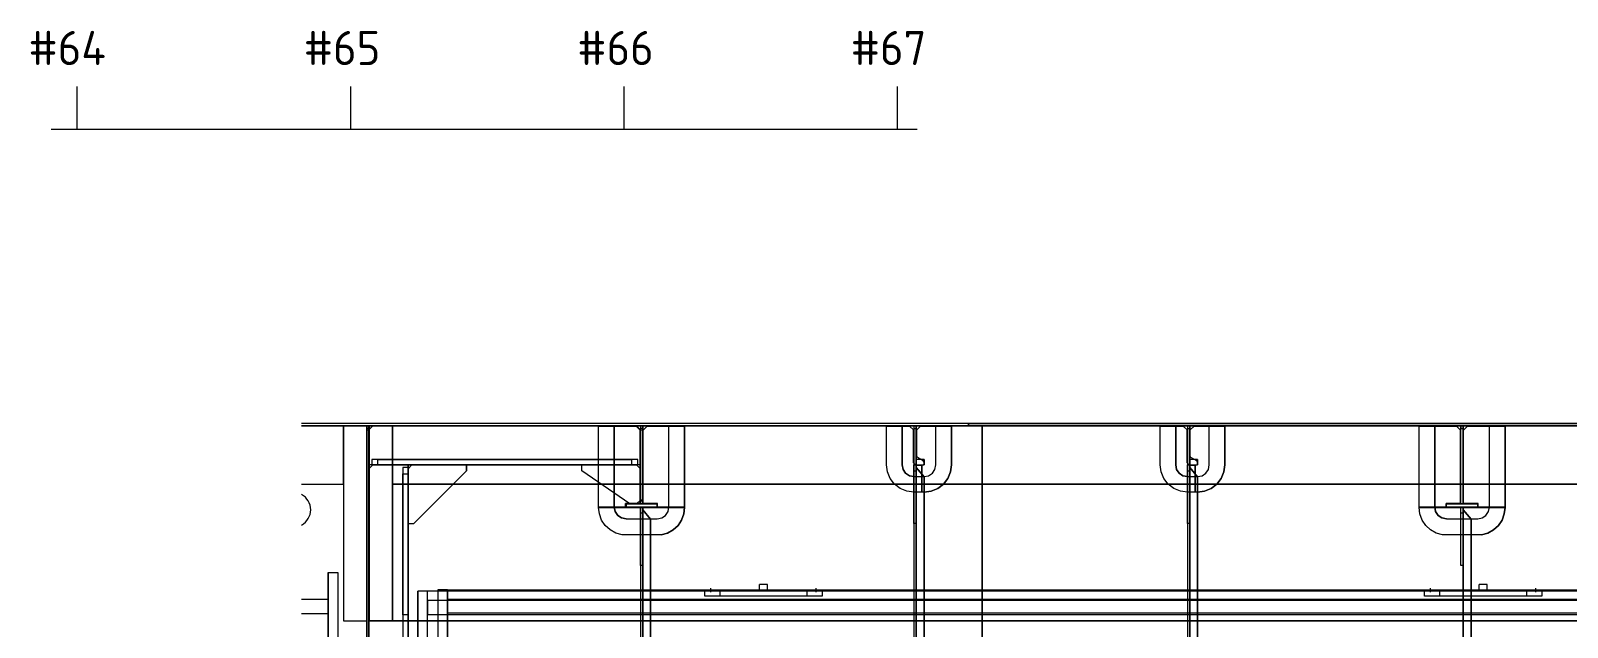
# Model space of a CAD drawing. Header units: millimetres. Extents: x -35117 to 70520, y -28859 to 27816.
# Drawn here: x -23175 to -19242, y -14566 to -13039 of the extents above; entities that cross this region are included whole.
import ezdxf

# ---------------------------------------------------------------- set-up
doc = ezdxf.new("R2010")
doc.units = ezdxf.units.MM
for name, color, linetype in [('-1', 7, 'Continuous'), ('-1102', 7, 'Continuous'), ('-1103', 7, 'Continuous'), ('-1109', 7, 'Continuous'), ('-1113', 7, 'Continuous'), ('-1114', 7, 'Continuous'), ('-1513', 7, 'Continuous'), ('1', 7, 'Continuous')]:
    doc.layers.add(name, color=color, linetype=linetype)
doc.styles.add('Style_GOST_type_B', font='GOST type B')

msp = doc.modelspace()

# ---------------------------------------------------------------- linework, layer by layer
at = {"layer": '-1', "color": 1, "lineweight": 0}
for p, q in [((-23055.893, -13290.641), (-23055.893, -13181.266)), ((-22355.893, -13290.641), (-22355.893, -13181.266)), ((-21655.893, -13290.641), (-21655.893, -13181.266)), ((-20955.893, -13290.641), (-20955.893, -13181.266)), ((-23122.337, -13290.641), (-20906.068, -13290.641))]:
    msp.add_line(p, q, dxfattribs=at)
at = {"layer": '-1102', "color": 3, "lineweight": 0}
for p, q in [((-20774.126, -14044.248), (-22481.432, -14044.248)), ((-20774.126, -14044.248), (-22481.432, -14044.248)), ((-22481.432, -14050.247), (-20774.126, -14050.247)), ((-22481.432, -14050.247), (-20774.126, -14050.247)), ((-22309.13, -14057.318), (-22314.128, -14057.318)), ((-22309.13, -14057.318), (-22314.128, -14057.318)), ((-22309.13, -14050.247), (-22309.13, -14910.248)), ((-22309.13, -14910.248), (-22309.13, -14050.247)), ((-22309.13, -14050.247), (-22309.13, -16644.248)), ((-22309.13, -16644.248), (-22309.13, -14050.247)), ((-22299.126, -14050.247), (-21681.127, -14050.247)), ((-21681.127, -14258.249), (-21681.127, -14050.247)), ((-21608.129, -14057.318), (-21614.128, -14057.318)), ((-21608.129, -14057.318), (-21614.128, -14057.318)), ((-21608.129, -14250.247), (-21608.129, -14050.247)), ((-21608.129, -14050.247), (-21608.129, -14250.247)), ((-21608.129, -14250.247), (-21608.129, -14050.247)), ((-21608.129, -14050.247), (-21608.129, -14250.247)), ((-20944.127, -14150.247), (-20944.127, -14050.247)), ((-20774.126, -14050.247), (-20774.126, -14044.248)), ((-20774.126, -14044.248), (-20774.126, -14050.247)), ((-20774.126, -14050.247), (-20774.126, -14044.248)), ((-20774.126, -14050.247), (-20774.126, -14044.248)), ((-20774.126, -14050.247), (-20774.126, -14044.248)), ((-20774.126, -14044.248), (-16653.234, -14044.248)), ((-20774.126, -14044.248), (-20774.126, -14050.247)), ((-16653.234, -14044.248), (-20774.126, -14044.248)), ((-16653.234, -14050.247), (-20774.126, -14050.247)), ((-20774.126, -14050.247), (-16653.234, -14050.247)), ((-20739.128, -16644.248), (-20739.128, -14050.247)), ((-20739.128, -14050.247), (-20739.128, -16644.248)), ((-20739.128, -14050.247), (-20244.127, -14050.247)), ((-20244.127, -14150.247), (-20244.127, -14050.247)), ((-19581.127, -14258.249), (-19581.127, -14050.247)), ((-19514.128, -14057.318), (-19508.129, -14057.318)), ((-19514.128, -14057.318), (-19508.129, -14057.318)), ((-19508.129, -14050.247), (-19508.129, -14250.247)), ((-19508.129, -14250.247), (-19508.129, -14050.247)), ((-20941.844, -14161.728), (-20944.127, -14150.247)), ((-20241.844, -14161.728), (-20244.127, -14150.247)), ((-20935.338, -14171.46), (-20941.844, -14161.728)), ((-20925.609, -14177.963), (-20935.338, -14171.46)), ((-20914.128, -14180.246), (-20925.609, -14177.963)), ((-20235.338, -14171.46), (-20241.844, -14161.728)), ((-20225.609, -14177.963), (-20235.338, -14171.46)), ((-20214.128, -14180.246), (-20225.609, -14177.963)), ((-21678.844, -14269.73), (-21681.127, -14258.249)), ((-21672.344, -14279.462), (-21678.844, -14269.73)), ((-21608.129, -14243.179), (-21614.128, -14243.179)), ((-21608.129, -14243.179), (-21614.128, -14243.179)), ((-21608.129, -14243.179), (-21614.128, -14243.179)), ((-19578.844, -14269.73), (-19581.127, -14258.249)), ((-19572.344, -14279.462), (-19578.844, -14269.73)), ((-21662.609, -14285.965), (-21672.344, -14279.462)), ((-21651.128, -14288.248), (-21662.609, -14285.965)), ((-19562.609, -14285.965), (-19572.344, -14279.462)), ((-19551.128, -14288.248), (-19562.609, -14285.965))]:
    msp.add_line(p, q, dxfattribs=at)
for points in [[(-22309.13, -14910.248), (-22314.128, -14910.248), (-22314.128, -14050.247), (-22309.13, -14050.247)], [(-22309.13, -14050.247), (-22314.128, -14050.247), (-22314.128, -14057.318)], [(-22309.13, -14050.247), (-22314.128, -14050.247), (-22314.128, -14057.318)], [(-22309.13, -14050.247), (-22314.128, -14050.247), (-22314.128, -16644.248), (-22309.13, -16644.248)], [(-22314.128, -14057.318), (-22314.128, -14060.248), (-22309.13, -14060.248)], [(-22314.128, -14057.318), (-22314.128, -14060.248), (-22309.13, -14060.248)], [(-22309.13, -14050.247), (-22309.13, -14057.318), (-22309.13, -14060.248)], [(-22309.13, -14060.248), (-22309.13, -14057.318), (-22309.13, -14050.247)], [(-22309.13, -14050.247), (-22309.13, -14057.318), (-22309.13, -14060.248)], [(-22309.13, -14060.248), (-22309.13, -14057.318), (-22309.13, -14050.247)], [(-20739.128, -16644.248), (-22309.13, -16644.248), (-22309.13, -14060.248), (-22299.126, -14050.247)], [(-21681.127, -14050.247), (-21681.127, -14258.249), (-21678.844, -14269.73), (-21672.344, -14279.462), (-21662.609, -14285.965), (-21651.128, -14288.248)], [(-21651.128, -14288.248), (-21571.129, -14288.248), (-21559.648, -14285.965), (-21549.913, -14279.462), (-21543.413, -14269.73), (-21541.13, -14258.249), (-21541.13, -14050.247), (-20944.127, -14050.247)], [(-21608.129, -14050.247), (-21614.128, -14050.247), (-21614.128, -14250.247), (-21608.129, -14250.247)], [(-21608.129, -14050.247), (-21614.128, -14050.247), (-21614.128, -14250.247), (-21608.129, -14250.247)], [(-21608.129, -14050.247), (-21614.128, -14050.247), (-21614.128, -14057.318)], [(-21608.129, -14050.247), (-21614.128, -14050.247), (-21614.128, -14057.318)], [(-21614.128, -14057.318), (-21614.128, -14060.248), (-21608.129, -14060.248)], [(-21614.128, -14057.318), (-21614.128, -14060.248), (-21608.129, -14060.248)], [(-21608.129, -14050.247), (-21608.129, -14057.318), (-21608.129, -14060.248)], [(-21608.129, -14060.248), (-21608.129, -14057.318), (-21608.129, -14050.247)], [(-21608.129, -14050.247), (-21608.129, -14057.318), (-21608.129, -14060.248)], [(-21608.129, -14060.248), (-21608.129, -14057.318), (-21608.129, -14050.247)], [(-20944.127, -14050.247), (-20944.127, -14150.247), (-20941.844, -14161.728), (-20935.338, -14171.46), (-20925.609, -14177.963), (-20914.128, -14180.246)], [(-20914.128, -14180.246), (-20888.127, -14180.246), (-20876.647, -14177.963), (-20866.918, -14171.46), (-20860.411, -14161.728), (-20858.129, -14150.247), (-20858.129, -14050.247), (-20739.128, -14050.247)], [(-19169.127, -16644.248), (-20739.128, -16644.248), (-20739.128, -14050.247)], [(-20244.127, -14050.247), (-20244.127, -14150.247), (-20241.844, -14161.728), (-20235.338, -14171.46), (-20225.609, -14177.963), (-20214.128, -14180.246)], [(-20214.128, -14180.246), (-20188.127, -14180.246), (-20176.647, -14177.963), (-20166.918, -14171.46), (-20160.411, -14161.728), (-20158.129, -14150.247), (-20158.129, -14050.247), (-19581.127, -14050.247)], [(-19581.127, -14050.247), (-19581.127, -14258.249), (-19578.844, -14269.73), (-19572.344, -14279.462), (-19562.609, -14285.965), (-19551.128, -14288.248)], [(-19551.128, -14288.248), (-19471.129, -14288.248), (-19459.648, -14285.965), (-19449.913, -14279.462), (-19443.413, -14269.73), (-19441.13, -14258.249), (-19441.13, -14050.247), (-19169.127, -14050.247)], [(-19508.129, -14050.247), (-19514.128, -14050.247), (-19514.128, -14057.318)], [(-19508.129, -14050.247), (-19514.128, -14050.247), (-19514.128, -14057.318)], [(-19508.129, -14250.247), (-19514.128, -14250.247), (-19514.128, -14050.247), (-19508.129, -14050.247)], [(-19508.129, -14050.247), (-19508.129, -14057.318), (-19508.129, -14060.248)], [(-19508.129, -14060.248), (-19508.129, -14057.318), (-19508.129, -14050.247)], [(-19508.129, -14050.247), (-19508.129, -14057.318), (-19508.129, -14060.248)], [(-19508.129, -14060.248), (-19508.129, -14057.318), (-19508.129, -14050.247)], [(-21608.129, -14240.25), (-21614.128, -14240.25), (-21614.128, -14243.179)], [(-21608.129, -14240.25), (-21614.128, -14240.25), (-21614.128, -14243.179)], [(-21608.129, -14240.25), (-21614.128, -14240.25), (-21614.128, -14243.179)], [(-21614.128, -14243.179), (-21614.128, -14250.247), (-21608.129, -14250.247)], [(-21614.128, -14243.179), (-21614.128, -14250.247), (-21608.129, -14250.247)], [(-21614.128, -14243.179), (-21614.128, -14250.247), (-21608.129, -14250.247)], [(-21608.129, -14250.247), (-21608.129, -14243.179), (-21608.129, -14240.25)], [(-21608.129, -14240.25), (-21608.129, -14243.179), (-21608.129, -14250.247)], [(-21608.129, -14250.247), (-21608.129, -14243.179), (-21608.129, -14240.25)], [(-21608.129, -14240.25), (-21608.129, -14243.179), (-21608.129, -14250.247)], [(-21608.129, -14250.247), (-21608.129, -14243.179), (-21608.129, -14240.25)], [(-21608.129, -14240.25), (-21608.129, -14243.179), (-21608.129, -14250.247)], [(-19508.129, -14250.247), (-19508.129, -14243.179), (-19508.129, -14240.25)], [(-19508.129, -14240.25), (-19508.129, -14243.179), (-19508.129, -14250.247)], [(-19508.129, -14250.247), (-19508.129, -14243.179), (-19508.129, -14240.25)], [(-19508.129, -14240.25), (-19508.129, -14243.179), (-19508.129, -14250.247)]]:
    msp.add_lwpolyline(points, dxfattribs=at)
at = {"layer": '-1103', "color": 7, "lineweight": 0}
for p, q in [((-21615.129, -14061.249), (-21625.127, -14051.248)), ((-21625.127, -14051.248), (-21615.129, -14061.249)), ((-21615.129, -14249.246), (-21615.129, -14061.249)), ((-21615.129, -14061.249), (-21615.129, -14249.246)), ((-21501.128, -14258.249), (-21501.128, -14051.248)), ((-21501.128, -14051.248), (-21501.128, -14258.249)), ((-20915.129, -14060.248), (-20925.127, -14051.248)), ((-20925.127, -14051.248), (-20915.129, -14060.248)), ((-20915.129, -14145.249), (-20915.129, -14060.248)), ((-20818.126, -14150.247), (-20818.126, -14051.248)), ((-20215.129, -14060.248), (-20225.127, -14051.248)), ((-20225.127, -14051.248), (-20215.129, -14060.248)), ((-20215.129, -14145.249), (-20215.129, -14060.248)), ((-20118.126, -14150.247), (-20118.126, -14051.248)), ((-19515.129, -14061.249), (-19525.127, -14051.248)), ((-19525.127, -14051.248), (-19515.129, -14061.249)), ((-19515.129, -14249.246), (-19515.129, -14061.249)), ((-19515.129, -14061.249), (-19515.129, -14249.246)), ((-19401.128, -14258.249), (-19401.128, -14051.248)), ((-19401.128, -14051.248), (-19401.128, -14258.249)), ((-20909.13, -14151.248), (-20915.129, -14145.249)), ((-20909.13, -14151.248), (-20894.127, -14151.248)), ((-20894.127, -14220.249), (-20894.127, -14151.248)), ((-20894.127, -14151.248), (-20894.127, -14220.249)), ((-20820.513, -14168.366), (-20818.126, -14150.247)), ((-20209.13, -14151.248), (-20215.129, -14145.249)), ((-20209.13, -14151.248), (-20194.127, -14151.248)), ((-20194.127, -14220.249), (-20194.127, -14151.248)), ((-20194.127, -14151.248), (-20194.127, -14220.249)), ((-20120.513, -14168.366), (-20118.126, -14150.247)), ((-20838.634, -14199.747), (-20827.507, -14185.248)), ((-20827.507, -14185.248), (-20820.513, -14168.366)), ((-20138.634, -14199.747), (-20127.507, -14185.248)), ((-20127.507, -14185.248), (-20120.513, -14168.366)), ((-20888.127, -14220.249), (-20870.012, -14217.862)), ((-20870.012, -14217.862), (-20853.13, -14210.867)), ((-20853.13, -14210.867), (-20838.634, -14199.747)), ((-20188.127, -14220.249), (-20170.012, -14217.862)), ((-20170.012, -14217.862), (-20153.13, -14210.867)), ((-20153.13, -14210.867), (-20138.634, -14199.747)), ((-21652.129, -14258.249), (-21652.129, -14249.246)), ((-21615.129, -14249.246), (-21652.129, -14249.246)), ((-21652.129, -14249.246), (-21652.129, -14258.249)), ((-21508.684, -14291.605), (-21502.959, -14275.882)), ((-21502.959, -14275.882), (-21501.128, -14259.247)), ((-19552.129, -14258.249), (-19552.129, -14249.246)), ((-19515.129, -14249.246), (-19552.129, -14249.246)), ((-19552.129, -14249.246), (-19552.129, -14258.249)), ((-19408.684, -14291.605), (-19402.959, -14275.882)), ((-19402.959, -14275.882), (-19401.128, -14259.247)), ((-21530.309, -14316.834), (-21517.98, -14305.521)), ((-21517.98, -14305.521), (-21508.684, -14291.605)), ((-19430.309, -14316.834), (-19417.98, -14305.521)), ((-19417.98, -14305.521), (-19408.684, -14291.605)), ((-21561.125, -14329.248), (-21544.969, -14324.896)), ((-21544.969, -14324.896), (-21530.309, -14316.834)), ((-19461.125, -14329.248), (-19444.969, -14324.896)), ((-19444.969, -14324.896), (-19430.309, -14316.834))]:
    msp.add_line(p, q, dxfattribs=at)
for points in [[(-21652.129, -14258.249), (-21721.129, -14258.249), (-21721.129, -14051.248), (-21625.127, -14051.248)], [(-21607.128, -14061.249), (-21597.13, -14051.248), (-21501.128, -14051.248)], [(-21501.128, -14258.249), (-21570.128, -14258.249), (-21570.128, -14249.246), (-21607.128, -14249.246), (-21607.128, -14061.249)], [(-20894.127, -14220.249), (-20914.128, -14220.249), (-20932.244, -14217.862), (-20949.126, -14210.867), (-20963.628, -14199.747), (-20974.749, -14185.248), (-20981.743, -14168.366), (-20984.13, -14150.247), (-20984.13, -14051.248), (-20925.127, -14051.248)], [(-20915.129, -14060.248), (-20915.129, -14145.249), (-20909.13, -14151.248)], [(-20907.128, -14060.248), (-20897.13, -14051.248), (-20818.126, -14051.248)], [(-20888.127, -14220.249), (-20893.126, -14220.249), (-20893.126, -14151.248), (-20889.476, -14150.009), (-20887.334, -14146.799), (-20887.584, -14142.951), (-20890.129, -14140.054), (-20905.126, -14131.394), (-20907.128, -14127.927), (-20907.128, -14060.248)], [(-20818.126, -14051.248), (-20818.126, -14150.247), (-20820.513, -14168.366), (-20827.507, -14185.248), (-20838.634, -14199.747), (-20853.13, -14210.867), (-20870.012, -14217.862), (-20888.127, -14220.249)], [(-20194.127, -14220.249), (-20214.128, -14220.249), (-20232.244, -14217.862), (-20249.126, -14210.867), (-20263.628, -14199.747), (-20274.749, -14185.248), (-20281.743, -14168.366), (-20284.13, -14150.247), (-20284.13, -14051.248), (-20225.127, -14051.248)], [(-20215.129, -14060.248), (-20215.129, -14145.249), (-20209.13, -14151.248)], [(-20207.128, -14060.248), (-20197.13, -14051.248), (-20118.126, -14051.248)], [(-20188.127, -14220.249), (-20193.126, -14220.249), (-20193.126, -14151.248), (-20189.476, -14150.009), (-20187.334, -14146.799), (-20187.584, -14142.951), (-20190.129, -14140.054), (-20205.126, -14131.394), (-20207.128, -14127.927), (-20207.128, -14060.248)], [(-20118.126, -14051.248), (-20118.126, -14150.247), (-20120.513, -14168.366), (-20127.507, -14185.248), (-20138.634, -14199.747), (-20153.13, -14210.867), (-20170.012, -14217.862), (-20188.127, -14220.249)], [(-19552.129, -14258.249), (-19621.129, -14258.249), (-19621.129, -14051.248), (-19525.127, -14051.248)], [(-19507.128, -14061.249), (-19497.13, -14051.248), (-19401.128, -14051.248)], [(-19401.128, -14258.249), (-19470.128, -14258.249), (-19470.128, -14249.246), (-19507.128, -14249.246), (-19507.128, -14061.249)], [(-21561.125, -14329.248), (-21661.125, -14329.248), (-21677.288, -14324.896), (-21691.948, -14316.834), (-21704.277, -14305.521), (-21713.573, -14291.605), (-21719.298, -14275.882), (-21721.129, -14259.247), (-21501.128, -14259.247)], [(-21501.128, -14259.247), (-21502.959, -14275.882), (-21508.684, -14291.605), (-21517.98, -14305.521), (-21530.309, -14316.834), (-21544.969, -14324.896), (-21561.125, -14329.248)], [(-19461.125, -14329.248), (-19561.125, -14329.248), (-19577.288, -14324.896), (-19591.948, -14316.834), (-19604.277, -14305.521), (-19613.573, -14291.605), (-19619.298, -14275.882), (-19621.129, -14259.247), (-19401.128, -14259.247)], [(-19401.128, -14259.247), (-19402.959, -14275.882), (-19408.684, -14291.605), (-19417.98, -14305.521), (-19430.309, -14316.834), (-19444.969, -14324.896), (-19461.125, -14329.248)]]:
    msp.add_lwpolyline(points, dxfattribs=at)
at = {"layer": '-1109', "color": 1, "lineweight": 0}
for p, q in [((-22299.126, -14050.247), (-21624.126, -14050.247)), ((-21614.128, -14060.248), (-21624.126, -14050.247)), ((-21614.128, -14150.247), (-21614.128, -14060.248)), ((-20908.129, -14050.247), (-20914.128, -14050.247)), ((-20914.128, -14057.318), (-20908.129, -14057.318)), ((-20914.128, -14057.318), (-20908.129, -14057.318)), ((-20908.129, -14050.247), (-20908.129, -14150.247)), ((-20908.129, -14150.247), (-20908.129, -14050.247)), ((-20208.129, -14050.247), (-20214.128, -14050.247)), ((-20214.128, -14057.318), (-20208.129, -14057.318)), ((-20214.128, -14057.318), (-20208.129, -14057.318)), ((-20208.129, -14050.247), (-20208.129, -14150.247)), ((-20208.129, -14150.247), (-20208.129, -14050.247)), ((-22209.13, -16274.246), (-22209.13, -14150.247)), ((-22209.13, -14150.247), (-22209.13, -16274.246)), ((-22209.13, -16267.099), (-22209.13, -14157.398)), ((-20908.129, -14136.856), (-20908.129, -14150.247)), ((-20888.127, -14136.856), (-20908.129, -14136.856)), ((-20908.129, -14150.247), (-20888.127, -14150.247)), ((-20908.129, -14150.247), (-20908.129, -16644.248)), ((-20888.127, -14181.235), (-20908.129, -14157.398)), ((-20908.129, -16637.097), (-20908.129, -14157.398)), ((-20888.127, -14150.247), (-20888.127, -14136.856)), ((-20888.127, -14136.856), (-20888.127, -14150.247)), ((-20208.129, -14136.856), (-20208.129, -14150.247)), ((-20188.127, -14136.856), (-20208.129, -14136.856)), ((-20208.129, -14150.247), (-20188.127, -14150.247)), ((-20208.129, -14150.247), (-20208.129, -16644.248)), ((-20188.127, -14181.235), (-20208.129, -14157.398)), ((-20208.129, -16637.097), (-20208.129, -14157.398)), ((-20188.127, -14150.247), (-20188.127, -14136.856)), ((-20188.127, -14136.856), (-20188.127, -14150.247)), ((-22209.13, -14534.567), (-22209.13, -14172.928)), ((-20888.127, -16613.26), (-20888.127, -14181.235)), ((-20188.127, -16613.26), (-20188.127, -14181.235)), ((-21608.129, -14258.249), (-21608.129, -16644.248)), ((-21588.127, -14289.233), (-21608.129, -14265.399)), ((-21608.129, -16637.097), (-21608.129, -14265.399)), ((-19508.129, -14258.249), (-19508.129, -16644.248)), ((-19488.127, -14289.233), (-19508.129, -14265.399)), ((-19508.129, -16637.097), (-19508.129, -14265.399)), ((-21588.127, -16613.26), (-21588.127, -14289.233)), ((-19488.127, -16613.26), (-19488.127, -14289.233))]:
    msp.add_line(p, q, dxfattribs=at)
for points in [[(-21614.128, -14150.247), (-22309.13, -14150.247), (-22309.13, -14060.248), (-22299.126, -14050.247)], [(-21624.126, -14050.247), (-21614.128, -14060.248), (-21614.128, -14150.247)], [(-20908.129, -14050.247), (-20914.128, -14050.247), (-20914.128, -14057.318)], [(-20908.129, -14050.247), (-20914.128, -14050.247), (-20914.128, -14057.318)], [(-20914.128, -14050.247), (-20914.128, -14150.247), (-20908.129, -14150.247)], [(-20908.129, -14050.247), (-20908.129, -14057.318), (-20908.129, -14060.248)], [(-20908.129, -14060.248), (-20908.129, -14057.318), (-20908.129, -14050.247)], [(-20908.129, -14050.247), (-20908.129, -14057.318), (-20908.129, -14060.248)], [(-20908.129, -14060.248), (-20908.129, -14057.318), (-20908.129, -14050.247)], [(-20208.129, -14050.247), (-20214.128, -14050.247), (-20214.128, -14057.318)], [(-20208.129, -14050.247), (-20214.128, -14050.247), (-20214.128, -14057.318)], [(-20214.128, -14050.247), (-20214.128, -14150.247), (-20208.129, -14150.247)], [(-20208.129, -14050.247), (-20208.129, -14057.318), (-20208.129, -14060.248)], [(-20208.129, -14060.248), (-20208.129, -14057.318), (-20208.129, -14050.247)], [(-20208.129, -14050.247), (-20208.129, -14057.318), (-20208.129, -14060.248)], [(-20208.129, -14060.248), (-20208.129, -14057.318), (-20208.129, -14050.247)], [(-22309.13, -16264.249), (-22309.13, -14160.248), (-22299.126, -14150.247), (-22209.13, -14150.247)], [(-22301.976, -14150.247), (-21621.276, -14150.247), (-21621.276, -14136.856), (-22301.976, -14136.856), (-22301.976, -14150.247)], [(-21636.809, -14150.247), (-22286.449, -14150.247), (-22286.449, -14136.856), (-21636.809, -14136.856), (-21636.809, -14150.247)], [(-22209.13, -14157.398), (-22222.521, -14157.398), (-22222.521, -16267.099), (-22209.13, -16267.099)], [(-22209.13, -14157.398), (-22209.13, -14181.235), (-22209.13, -16243.262), (-22209.13, -16267.099)], [(-20908.129, -14150.247), (-20914.128, -14150.247), (-20914.128, -16644.248), (-20908.129, -16644.248)], [(-20908.129, -16594.248), (-20908.129, -14200.247), (-20908.129, -14197.965), (-20908.129, -14191.461), (-20908.129, -14181.729), (-20908.129, -14170.249), (-20908.129, -14150.247)], [(-20908.129, -14157.398), (-20888.127, -14181.235), (-20888.127, -16613.26), (-20908.129, -16637.097)], [(-20208.129, -14150.247), (-20214.128, -14150.247), (-20214.128, -16644.248), (-20208.129, -16644.248)], [(-20208.129, -16594.248), (-20208.129, -14200.247), (-20208.129, -14197.965), (-20208.129, -14191.461), (-20208.129, -14181.729), (-20208.129, -14170.249), (-20208.129, -14150.247)], [(-20208.129, -14157.398), (-20188.127, -14181.235), (-20188.127, -16613.26), (-20208.129, -16637.097)], [(-22209.13, -14534.567), (-22222.521, -14534.567), (-22222.521, -14172.928), (-22209.13, -14172.928)], [(-22209.13, -14172.928), (-22209.13, -14181.235), (-22209.13, -14526.26), (-22209.13, -14534.567)], [(-21608.129, -14258.249), (-21614.128, -14258.249), (-21614.128, -16644.248), (-21608.129, -16644.248)], [(-21608.129, -16594.248), (-21608.129, -14308.249), (-21608.129, -14305.966), (-21608.129, -14299.46), (-21608.129, -14289.728), (-21608.129, -14278.247), (-21608.129, -14258.249)], [(-21608.129, -14265.399), (-21588.127, -14289.233), (-21588.127, -16613.26), (-21608.129, -16637.097)], [(-19508.129, -16594.248), (-19508.129, -14308.249), (-19508.129, -14305.966), (-19508.129, -14299.46), (-19508.129, -14289.728), (-19508.129, -14278.247), (-19508.129, -14258.249)], [(-19508.129, -14265.399), (-19488.127, -14289.233), (-19488.127, -16613.26), (-19508.129, -16637.097)]]:
    msp.add_lwpolyline(points, dxfattribs=at)
at = {"layer": '-1113', "color": 1, "lineweight": 0}
for p, q in [((-21651.128, -14250.247), (-21651.128, -14258.249)), ((-21571.129, -14250.247), (-21651.128, -14250.247)), ((-21651.128, -14258.249), (-21651.128, -14250.247)), ((-21651.128, -14250.247), (-21571.129, -14250.247)), ((-21651.128, -14258.249), (-21571.129, -14258.249)), ((-21571.129, -14258.249), (-21651.128, -14258.249)), ((-21571.129, -14258.249), (-21571.129, -14250.247)), ((-21571.129, -14258.249), (-21571.129, -14250.247)), ((-21571.129, -14250.247), (-21571.129, -14258.249)), ((-21571.129, -14258.249), (-21571.129, -14250.247)), ((-19551.128, -14258.249), (-19551.128, -14250.247)), ((-19551.128, -14250.247), (-19471.129, -14250.247)), ((-19471.129, -14258.249), (-19551.128, -14258.249)), ((-19471.129, -14250.247), (-19471.129, -14258.249)), ((-19471.129, -14258.249), (-19471.129, -14250.247))]:
    msp.add_line(p, q, dxfattribs=at)
at = {"layer": '-1114', "color": 4, "lineweight": 0}
for p, q in [((-22059.13, -14150.247), (-22059.13, -14165.25)), ((-21614.128, -14160.248), (-21624.126, -14150.247)), ((-21624.126, -14150.247), (-21614.128, -14160.248)), ((-20908.129, -14150.247), (-20908.129, -14160.248)), ((-20208.129, -14150.247), (-20208.129, -14160.248)), ((-22059.13, -14165.25), (-22194.127, -14300.247)), ((-21614.128, -14240.25), (-21614.128, -14160.248)), ((-20914.128, -14165.25), (-20908.129, -14165.25)), ((-20908.129, -14160.248), (-20908.129, -14300.247)), ((-20214.128, -14165.25), (-20208.129, -14165.25)), ((-20208.129, -14160.248), (-20208.129, -14300.247)), ((-21624.126, -14250.247), (-21614.128, -14240.25)), ((-21614.128, -14273.248), (-21608.129, -14273.248)), ((-21608.129, -14258.249), (-21608.129, -14268.247)), ((-21608.129, -14268.247), (-21608.129, -14408.249)), ((-19514.128, -14273.248), (-19508.129, -14273.248)), ((-19508.129, -14258.249), (-19508.129, -14268.247)), ((-19508.129, -14268.247), (-19508.129, -14408.249))]:
    msp.add_line(p, q, dxfattribs=at)
for points in [[(-22059.13, -14150.247), (-22199.126, -14150.247), (-22209.13, -14160.248)], [(-22194.127, -14300.247), (-22059.13, -14165.25), (-22059.13, -14150.247)], [(-21624.126, -14250.247), (-21641.13, -14250.247), (-21764.128, -14165.25), (-21764.128, -14150.247), (-21624.126, -14150.247)], [(-20914.128, -14165.25), (-20914.128, -14150.247), (-20908.129, -14150.247)], [(-20908.129, -14300.247), (-20908.129, -14165.25), (-20908.129, -14150.247)], [(-20214.128, -14165.25), (-20214.128, -14150.247), (-20208.129, -14150.247)], [(-20208.129, -14300.247), (-20208.129, -14165.25), (-20208.129, -14150.247)], [(-22209.13, -14160.248), (-22209.13, -14300.247), (-22194.127, -14300.247)], [(-21614.128, -14160.248), (-21614.128, -14240.25), (-21624.126, -14250.247)], [(-20908.129, -14300.247), (-20914.128, -14300.247), (-20914.128, -14165.25)], [(-20208.129, -14300.247), (-20214.128, -14300.247), (-20214.128, -14165.25)], [(-21614.128, -14273.248), (-21614.128, -14258.249), (-21608.129, -14258.249)], [(-21608.129, -14408.249), (-21614.128, -14408.249), (-21614.128, -14273.248)], [(-21608.129, -14408.249), (-21608.129, -14273.248), (-21608.129, -14258.249)], [(-19514.128, -14273.248), (-19514.128, -14258.249), (-19508.129, -14258.249)], [(-19508.129, -14408.249), (-19514.128, -14408.249), (-19514.128, -14273.248)], [(-19508.129, -14408.249), (-19508.129, -14273.248), (-19508.129, -14258.249)]]:
    msp.add_lwpolyline(points, dxfattribs=at)
at = {"layer": '-1513', "color": 34, "lineweight": 0}
for p, q in [((-22248.967, -14049.912), (-22308.971, -14049.912)), ((-22248.967, -14049.912), (-22308.971, -14049.912)), ((-16714.043, -14049.899), (-22249.382, -14049.912)), ((-22249.382, -14049.912), (-22249.382, -14549.912)), ((-22249.23, -14199.912), (-22249.23, -14049.912)), ((-22249.23, -14049.912), (-16773.79, -14049.912)), ((-22249.083, -14049.921), (-22249.083, -14549.921)), ((-22248.967, -14049.912), (-22248.967, -14549.912)), ((-22248.967, -14549.912), (-22248.967, -14049.912)), ((-22248.918, -14049.912), (-22248.918, -14199.912)), ((-16907.708, -14049.912), (-22248.918, -14049.912)), ((-16753.02, -14049.912), (-22248.918, -14049.912)), ((-22248.918, -14049.912), (-16753.02, -14049.912)), ((-16773.79, -14199.912), (-22249.23, -14199.912)), ((-22248.918, -14199.912), (-16907.708, -14199.912)), ((-22374.266, -14549.927), (-22314.269, -14549.927)), ((-22249.083, -14549.921), (-22309.081, -14549.921)), ((-22249.382, -14549.912), (-16714.043, -14549.899)), ((-22249.083, -14549.921), (-22249.083, -14549.927))]:
    msp.add_line(p, q, dxfattribs=at)
at = {"layer": '-1513', "color": 231, "lineweight": 0}
for p, q in [((-22413.579, -16631.259), (-22413.579, -14426.212)), ((-22413.579, -14426.212), (-22413.579, -16631.253)), ((-22108.062, -14470.209), (-22108.062, -16631.247)), ((-22108.062, -16631.247), (-22108.062, -14470.209)), ((-22413.787, -14495.209), (-22481.432, -14495.209)), ((-22413.787, -14531.21), (-22413.787, -14495.209)), ((-22413.787, -14495.209), (-22413.787, -14531.21)), ((-22107.787, -14530.209), (-22107.787, -14494.208)), ((-22107.787, -14494.208), (-16914.037, -14494.208)), ((-22481.432, -14531.21), (-22413.787, -14531.21)), ((-16914.037, -14530.209), (-22107.787, -14530.209))]:
    msp.add_line(p, q, dxfattribs=at)
at = {"layer": '-1513', "color": 33, "lineweight": 0}
for p, q in [((-22184.148, -16632.297), (-22184.148, -14473.374)), ((-22184.148, -14473.374), (-22184.148, -16632.297)), ((-22159.069, -14497.373), (-22159.069, -14533.371)), ((-16864.147, -14497.373), (-22159.069, -14497.373)), ((-22159.069, -14497.373), (-22159.069, -14533.371)), ((-22159.069, -14533.371), (-16864.147, -14533.371))]:
    msp.add_line(p, q, dxfattribs=at)
at = {"layer": '-1513', "color": 34, "lineweight": 0}
for points in [[(-22481.432, -14199.912), (-22374.443, -14199.912), (-22374.443, -14049.912), (-22481.432, -14049.912)], [(-22314.269, -14049.927), (-22374.266, -14049.927), (-22374.266, -14549.927)], [(-22314.269, -14549.939), (-22314.269, -14549.927), (-22314.269, -14049.927)], [(-22314.269, -14049.927), (-22314.269, -14049.939), (-22314.269, -14549.939)], [(-22309.081, -14549.921), (-22309.081, -14049.921), (-22249.083, -14049.921)], [(-22308.971, -14049.912), (-22308.971, -14549.912), (-22248.967, -14549.912)], [(-22249.382, -14549.912), (-16714.043, -14549.899), (-16714.043, -14049.899)], [(-22249.083, -14549.927), (-22249.083, -14049.927), (-22249.083, -14049.921)], [(-16753.02, -14549.912), (-22248.918, -14549.912), (-22248.918, -14049.912)], [(-22374.266, -14549.927), (-22374.266, -14549.939), (-22314.269, -14549.939)], [(-22309.081, -14549.921), (-22309.081, -14549.927), (-22249.083, -14549.927)]]:
    msp.add_lwpolyline(points, dxfattribs=at)
at = {"layer": '-1513', "color": 231, "lineweight": 0}
for points in [[(-22413.579, -14426.212), (-22388.579, -14426.212), (-22388.579, -16631.253)], [(-22108.062, -14470.209), (-22133.062, -14470.209), (-22133.062, -16631.247), (-22108.062, -16631.247)], [(-16914.177, -16631.247), (-22107.927, -16631.247), (-22107.866, -14470.209), (-16914.116, -14470.209)]]:
    msp.add_lwpolyline(points, dxfattribs=at)
at = {"layer": '-1513', "color": 33, "lineweight": 0}
for points in [[(-22184.148, -16632.297), (-22159.148, -16632.297), (-22159.148, -14473.374), (-22184.148, -14473.374)], [(-16839.202, -14473.374), (-22184.148, -14473.374), (-22184.142, -16632.297), (-16839.122, -16632.297)]]:
    msp.add_lwpolyline(points, dxfattribs=at)
at = {"color": 24, "lineweight": 0}
msp.add_arc((-22502.756, -14265.238), 44.499, 298.634125, 61.365883, dxfattribs=at)
at = {"layer": '1', "color": 6, "lineweight": 0}
for p, q in [((-21434.13, -14476.248), (-21434.13, -14466.248)), ((-21164.13, -14476.248), (-21164.13, -14466.248)), ((-19592.13, -14476.248), (-19592.13, -14466.248)), ((-19322.13, -14476.248), (-19322.13, -14466.248))]:
    msp.add_line(p, q, dxfattribs=at)
at = {"layer": '1', "color": 1, "lineweight": 0}
for p, q in [((-21289.13, -14456.748), (-21309.13, -14456.748)), ((-21309.13, -14471.246), (-21309.13, -14456.748)), ((-21309.13, -14471.246), (-21289.13, -14471.246)), ((-21289.13, -14471.246), (-21289.13, -14456.748)), ((-19447.13, -14456.748), (-19467.13, -14456.748)), ((-19467.13, -14471.246), (-19467.13, -14456.748)), ((-19467.13, -14471.246), (-19447.13, -14471.246)), ((-19447.13, -14471.246), (-19447.13, -14456.748))]:
    msp.add_line(p, q, dxfattribs=at)
at = {"layer": '1', "color": 2, "lineweight": 0}
for points in [[(-21149.13, -14471.246), (-21149.13, -14486.249), (-21449.13, -14486.249), (-21449.13, -14471.246), (-21149.13, -14471.246)], [(-21188.13, -14471.246), (-21188.13, -14486.249), (-21410.13, -14486.249), (-21410.13, -14471.246), (-21188.13, -14471.246)], [(-19307.13, -14471.246), (-19307.13, -14486.249), (-19607.13, -14486.249), (-19607.13, -14471.246), (-19307.13, -14471.246)], [(-19346.13, -14471.246), (-19346.13, -14486.249), (-19568.13, -14486.249), (-19568.13, -14471.246), (-19346.13, -14471.246)]]:
    msp.add_lwpolyline(points, dxfattribs=at)

# ---------------------------------------------------------------- texts
at = {"layer": '-1', "color": 1, "lineweight": 0, "style": 'Style_GOST_type_B'}
for s, p in [('#64', (-23180.807, -13126.578)), ('#65', (-22476.104, -13126.578)), ('#66', (-21776.104, -13126.578)), ('#67', (-21076.104, -13126.578))]:
    msp.add_text(s, height=87.5, dxfattribs=at).set_placement(p)

doc.saveas('drawing.dxf')
